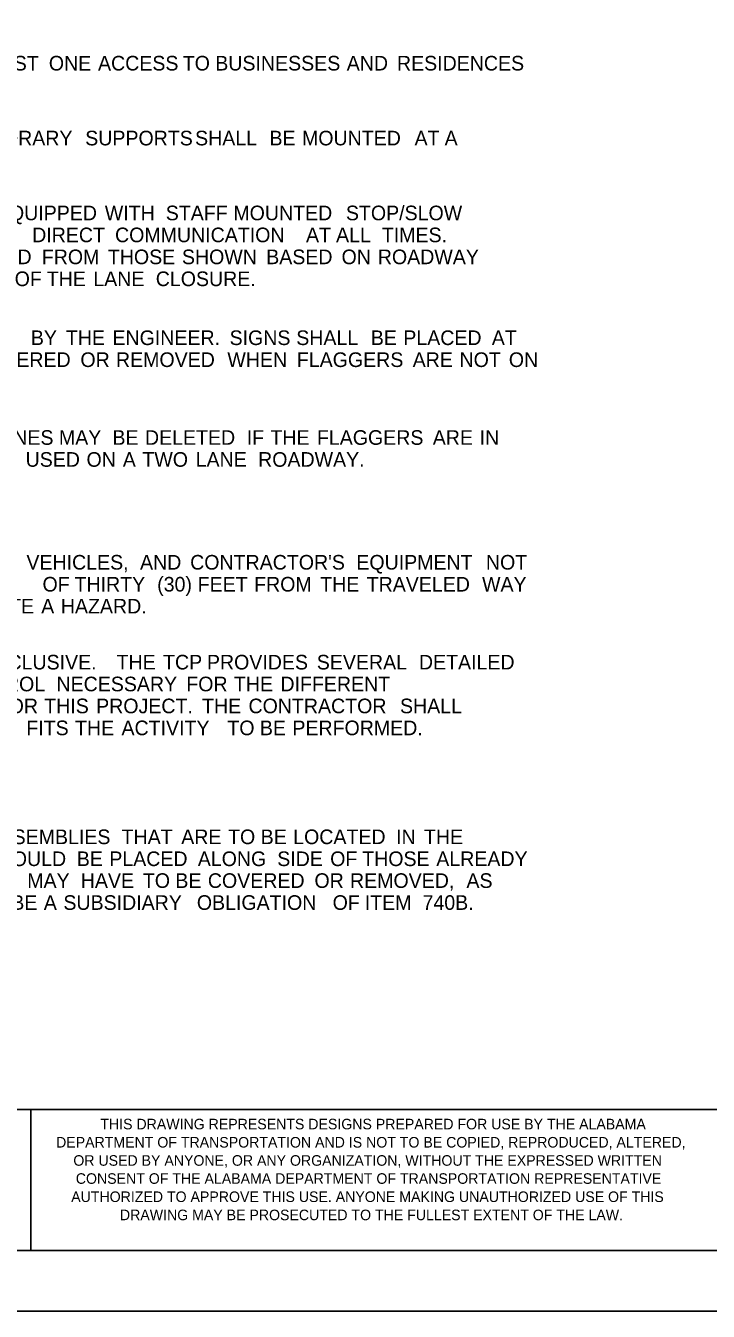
# Model space of a CAD drawing. Extents: x -1.2 to 32.8, y -1.5 to 20.5.
# Drawn here: x 4.66 to 10.47, y -1.5 to 9.45 of the extents above; entities that cross this region are included whole.
import ezdxf

# ---------------------------------------------------------------- set-up
doc = ezdxf.new("R2010")
doc.units = 0
for name, color, linetype in [('Default', 7, 'Continuous'), ('SHT-BDR', 7, 'Continuous'), ('SHT-FENCE', 7, 'Continuous'), ('Title_Box', 7, 'Continuous')]:
    doc.layers.add(name, color=color, linetype=linetype)

msp = doc.modelspace()

# ---------------------------------------------------------------- linework, layer by layer
at = {"layer": 'SHT-BDR'}
for p, q in [((4.699, -0.983), (4.699, 0.217)), ((-0.45, -0.983), (31.95, -0.983))]:
    msp.add_line(p, q, dxfattribs=at)
for points in [[(-1.25, -1.501), (32.75, -1.501), (32.75, 20.499), (-1.25, 20.499)], [(-0.45, 19.981), (-0.45, 0.217), (31.95, 0.217), (31.95, 18.781), (27.15, 18.781), (27.15, 19.981)]]:
    msp.add_lwpolyline(points, close=True, dxfattribs=at)
at = {"layer": 'SHT-FENCE'}
msp.add_lwpolyline([(-1.25, 20.499), (32.75, 20.499), (32.75, -1.501), (-1.25, -1.501)], close=True, dxfattribs=at)

# ---------------------------------------------------------------- texts
at = {"layer": 'Default'}
for s, p in [(' LEAST', (4.193, 9.07)), (' ONE', (4.807, 9.07)), (' ACCESS', (5.226, 9.07)), (' TO', (5.948, 9.07)), (' BUSINESSES', (6.225, 9.07)), (' AND', (7.345, 9.07)), (' RESIDENCES', (7.773, 9.07)), (' TEMPORARY', (3.953, 8.432)), (' SUPPORTS', (5.117, 8.432)), (' SHALL', (6.053, 8.432)), (' BE', (6.687, 8.432)), (' MOUNTED', (6.964, 8.432)), (' AT', (7.923, 8.432)), (' A', (8.179, 8.432)), (' EQUIPPED', (4.356, 7.794)), (' WITH', (5.284, 7.794)), (' STAFF', (5.803, 7.794)), (' MOUNTED', (6.379, 7.794)), (' STOP/SLOW', (7.338, 7.794)), (' DIRECT', (4.665, 7.607)), (' COMMUNICATION', (5.371, 7.607)), (' AT', (6.998, 7.607)), (' ALL', (7.254, 7.607)), (' TIMES.', (7.644, 7.607)), (' VARIED', (4.04, 7.42)), (' FROM', (4.747, 7.42)), (' THOSE', (5.31, 7.42)), (' SHOWN', (5.941, 7.42)), (' BASED', (6.659, 7.42)), (' ON', (7.301, 7.42)), (' ROADWAY', (7.61, 7.42)), (' OF', (4.516, 7.233)), (' THE', (4.789, 7.233)), (' LANE', (5.186, 7.233)), (' CLOSURE.', (5.718, 7.233)), (' BY', (4.654, 6.731)), (' THE', (4.952, 6.731)), (' ENGINEER.', (5.349, 6.731)), (' SIGNS', (6.347, 6.731)), (' SHALL', (6.915, 6.731)), (' BE', (7.55, 6.731)), (' PLACED', (7.827, 6.731)), (' AT', (8.581, 6.731)), (' COVERED', (4.169, 6.544)), (' OR', (5.076, 6.544)), (' REMOVED', (5.379, 6.544)), (' WHEN', (6.328, 6.544)), (' FLAGGERS', (6.92, 6.544)), (' ARE', (7.907, 6.544)), (' NOT', (8.306, 6.544)), (' ON', (8.726, 6.544)), (' CONES', (4.254, 5.881)), (' MAY', (4.893, 5.881)), (' BE', (5.349, 5.881)), (' DELETED', (5.626, 5.881)), (' IF', (6.493, 5.881)), (' THE', (6.695, 5.881)), (' FLAGGERS', (7.091, 5.881)), (' ARE', (8.078, 5.881)), (' IN', (8.477, 5.881)), (' USED', (4.609, 5.694)), (' ON', (5.128, 5.694)), (' A', (5.437, 5.694)), (' TWO', (5.604, 5.694)), (' LANE', (6.058, 5.694)), (' ROADWAY.', (6.59, 5.694)), (' VEHICLES,', (4.616, 4.818)), (' AND', (5.584, 4.818)), (" CONTRACTOR'S", (6.011, 4.818)), (' EQUIPMENT', (7.427, 4.818)), (' NOT', (8.531, 4.818)), (' OF', (4.753, 4.631)), (' THIRTY', (5.026, 4.631)), (' (30)', (5.73, 4.631)), (' FEET', (6.075, 4.631)), (' FROM', (6.556, 4.631)), (' THE', (7.119, 4.631)), (' TRAVELED', (7.515, 4.631)), (' WAY', (8.498, 4.631)), (' CREATE', (4.005, 4.444)), (' A', (4.742, 4.444)), (' HAZARD.', (4.909, 4.444)), (' INCLUSIVE.', (4.288, 3.967)), ('  THE', (5.338, 3.967)), (' TCP', (5.78, 3.967)), (' PROVIDES', (6.154, 3.967)), (' SEVERAL', (7.09, 3.967)), (' DETAILED', (7.96, 3.967)), (' CONTROL', (3.961, 3.781)), (' NECESSARY', (4.872, 3.781)), (' FOR', (5.978, 3.781)), (' THE', (6.384, 3.781)), (' DIFFERENT', (6.78, 3.781)), (' FOR', (4.363, 3.594)), (' THIS', (4.768, 3.594)), (' PROJECT.', (5.21, 3.594)), ('  THE', (6.066, 3.594)), (' CONTRACTOR', (6.508, 3.594)), (' SHALL', (7.799, 3.594)), (' FITS', (4.615, 3.407)), (' THE', (5.03, 3.407)), (' ACTIVITY', (5.426, 3.407)), (' TO', (6.328, 3.407)), (' BE', (6.605, 3.407)), (' PERFORMED.', (6.882, 3.407)), (' ASSEMBLIES', (4.276, 2.479)), (' THAT', (5.427, 2.479)), (' ARE', (5.935, 2.479)), (' TO', (6.334, 2.479)), (' BE', (6.612, 2.479)), (' LOCATED', (6.889, 2.479)), (' IN', (7.766, 2.479)), (' THE', (8.003, 2.479)), (' SHOULD', (4.26, 2.292)), (' BE', (5.045, 2.292)), (' PLACED', (5.322, 2.292)), (' ALONG', (6.076, 2.292)), (' SIDE', (6.753, 2.292)), (' OF', (7.204, 2.292)), (' THOSE', (7.477, 2.292)), (' ALREADY', (8.108, 2.292)), (' MAY', (4.623, 2.106)), (' HAVE', (5.079, 2.106)), (' TO', (5.608, 2.106)), (' BE', (5.885, 2.106)), (' COVERED', (6.162, 2.106)), (' OR', (7.07, 2.106)), (' REMOVED,', (7.373, 2.106)), (' AS', (8.365, 2.106)), (' BE', (4.487, 1.919)), (' A', (4.764, 1.919)), (' SUBSIDIARY', (4.931, 1.919)), (' OBLIGATION', (6.068, 1.919)), (' OF', (7.225, 1.919)), (' ITEM', (7.499, 1.919)), (' 740B.', (7.991, 1.919))]:
    msp.add_text(s, height=0.1246, dxfattribs=at).set_placement(p)
at = {"layer": 'Title_Box'}
for s, p in [('THIS DRAWING REPRESENTS DESIGNS PREPARED FOR USE BY THE ALABAMA ', (5.292, 0.049)), ('DEPARTMENT OF TRANSPORTATION AND IS NOT TO BE COPIED, REPRODUCED, ALTERED,', (4.915, -0.106)), ('OR USED BY ANYONE, OR ANY ORGANIZATION, WITHOUT THE EXPRESSED WRITTEN ', (5.062, -0.261)), ('CONSENT OF THE ALABAMA DEPARTMENT OF TRANSPORTATION REPRESENTATIVE ', (5.083, -0.415)), ('AUTHORIZED TO APPROVE THIS USE. ANYONE MAKING UNAUTHORIZED USE OF THIS ', (5.044, -0.57)), ('DRAWING MAY BE PROSECUTED TO THE FULLEST EXTENT OF THE LAW.', (5.459, -0.725))]:
    msp.add_text(s, height=0.09, dxfattribs=at).set_placement(p)

doc.saveas('drawing.dxf')
